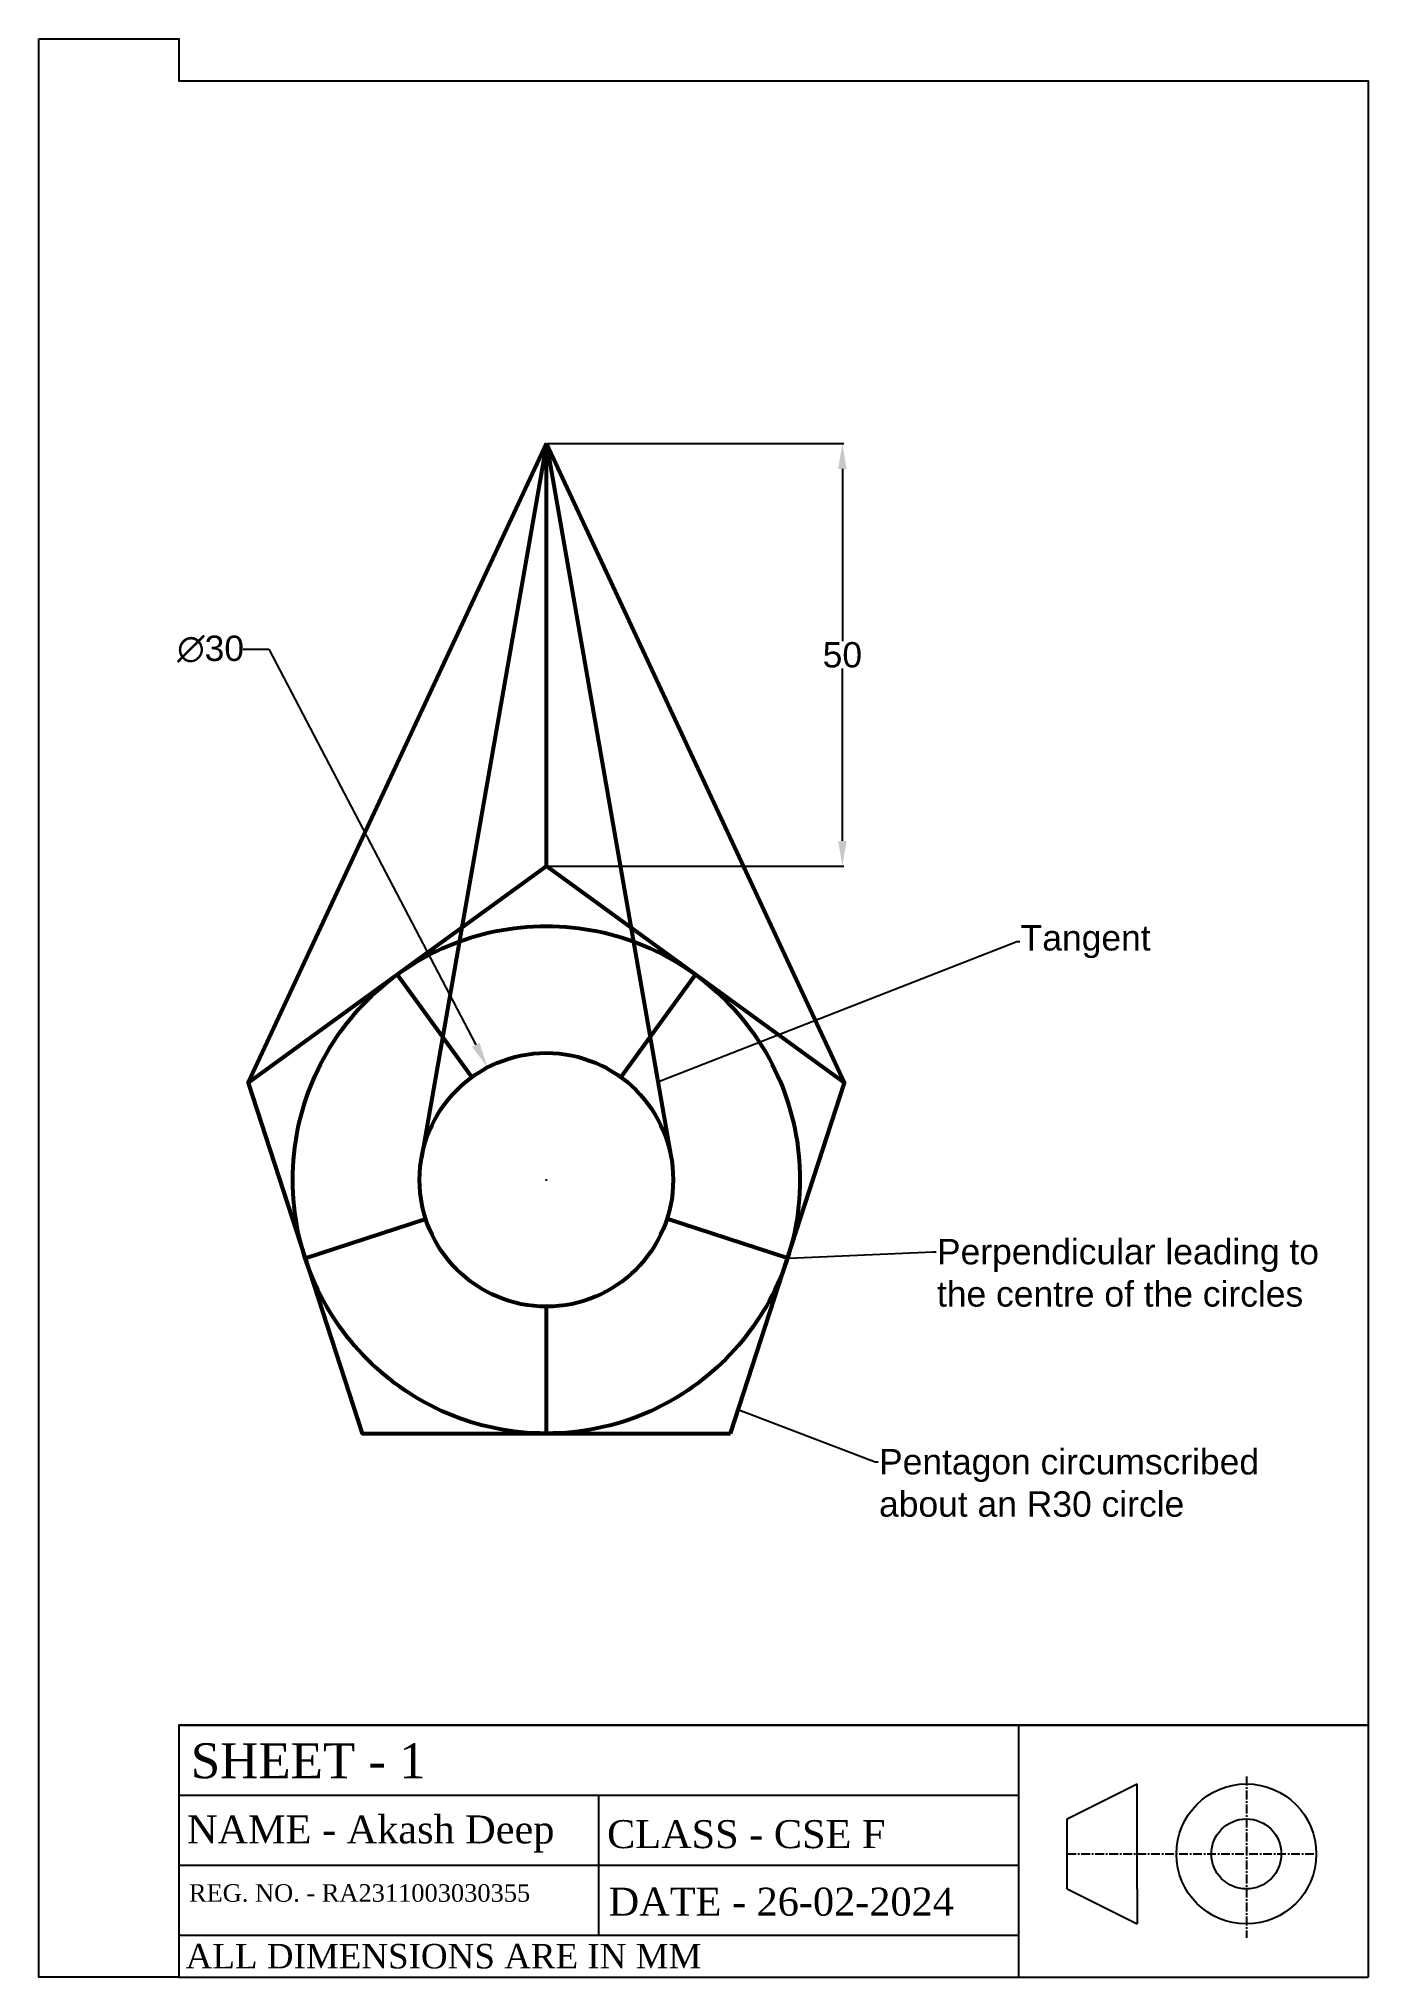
# Paper-space layout 'Layout3-SRM IST VG A4' of a CAD drawing. Header units: inches, sheet in millimetres. Extents: x 10 to 200, y 10 to 287.
# The model-space entities are those that its viewports show. They can reach past a viewport. Long polylines and large blocks are cut down to what shows.
import ezdxf
from ezdxf import colors
from ezdxf.entities.mleader import LeaderData, LeaderLine
from ezdxf.math import Vec2, Vec3

# ---------------------------------------------------------------- set-up
doc = ezdxf.new("R2010")
doc.units = ezdxf.units.IN
doc.header["$MEASUREMENT"] = 0
doc.linetypes.add('CENTER', pattern=[2, 1.25, -0.25, 0.25, -0.25])
doc.layers.add('Viewport', color=7, linetype='Continuous')
doc.styles.get("Standard").update_dxf_attribs({"font": 'arial.ttf'})
doc.dimstyles.get("Standard").update_dxf_attribs({"dimtxt": 3, "dimasz": 3, "dimexe": 0.18, "dimexo": 0.0625, "dimgap": 0.09, "dimtad": 0, "dimtih": 1, "dimtoh": 1, "dimdec": 0, "dimzin": 0, "dimdsep": 46, "dimtxsty": 'Standard', "dimcen": 0.09, "dimadec": 0, "dimazin": 0, "dimtfac": 1, "dimtdec": 0, "dimtofl": 0, "dimtmove": 0, "dimatfit": 3, "dimfxl": 1, "dimtolj": 1, "dimtzin": 0, "dimarcsym": 0})

# ---------------------------------------------------------------- blocks, each defined once
blk = doc.blocks.new('*D0')
at = {"color": 0, "lineweight": -2, "transparency": 16777216}
for p, q in [((165.78, 244.88), (200.92, 244.88)), ((200.74, 241.88), (200.74, 221.51)), ((200.74, 197.88), (200.74, 218.26)), ((165.78, 194.88), (200.92, 194.88))]:
    blk.add_line(p, q, dxfattribs=at)
at = {"color": 0, "transparency": 16777216}
for points in [[(200.24, 241.88), (201.24, 241.88), (200.74, 244.88)], [(200.24, 197.88), (201.24, 197.88), (200.74, 194.88)]]:
    blk.add_solid(points, dxfattribs=at)
at = {"layer": 'Defpoints', "color": 0, "transparency": 16777216}
for p in [(165.72, 244.88), (165.72, 194.88), (200.74, 194.88)]:
    blk.add_point(p, dxfattribs=at)
at = {"color": 0, "lineweight": 53, "transparency": 16777216, "insert": (200.74, 219.88), "char_height": 3, "attachment_point": 5}
blk.add_mtext('\\A1;50', dxfattribs=at)
blk = doc.blocks.new('*D1')
at = {"color": 0, "lineweight": -2, "transparency": 16777216}
for p, q in [((129.87, 220.57), (132.87, 220.57)), ((132.87, 220.57), (157.37, 173.75)), ((165.63, 157.8), (165.81, 157.8)), ((165.72, 157.71), (165.72, 157.89))]:
    blk.add_line(p, q, dxfattribs=at)
at = {"color": 0, "transparency": 16777216}
blk.add_solid([(157.82, 173.98), (156.93, 173.52), (158.77, 171.09)], dxfattribs=at)
at = {"layer": 'Defpoints', "color": 0, "transparency": 16777216}
for p in [(158.77, 171.09), (172.68, 144.51)]:
    blk.add_point(p, dxfattribs=at)
at = {"color": 0, "lineweight": 53, "transparency": 16777216, "insert": (126, 220.57), "char_height": 3, "attachment_point": 5}
blk.add_mtext('\\A1;∅30', dxfattribs=at)

msp = doc.modelspace()

# ---------------------------------------------------------------- linework, layer by layer
at = {"lineweight": 53}
for p, q in [((165.72, 244.88), (130.45, 169.26)), ((165.72, 244.88), (150.94, 160.39)), ((165.72, 194.88), (165.72, 244.88)), ((165.72, 244.88), (200.99, 169.26)), ((165.72, 244.88), (180.5, 160.39)), ((148.09, 182.07), (156.9, 169.94)), ((183.35, 182.07), (174.54, 169.94)), ((165.72, 157.8), (165.72, 157.8)), ((137.19, 148.53), (151.45, 153.17)), ((194.25, 148.53), (179.99, 153.17)), ((165.72, 127.8), (165.72, 142.8))]:
    msp.add_line(p, q, dxfattribs=at)
msp.add_lwpolyline([(187.52, 127.8), (200.99, 169.26), (165.72, 194.88), (130.45, 169.26), (143.92, 127.8)], close=True, dxfattribs=at)
for radius in [30, 15]:
    msp.add_circle((165.72, 157.8), radius, dxfattribs=at)

# ---------------------------------------------------------------- dimensions: what is measured, and where the dimension line sits
dim = msp.add_linear_dim(base=(200.74, 194.88), p1=(165.72, 244.88), p2=(165.72, 194.88), angle=90, dimstyle='Standard', dxfattribs=at)
dim.commit()
dim.dimension.update_dxf_attribs({"geometry": '*D0', "text_midpoint": (200.74, 219.88)})
dim = msp.add_diameter_dim_2p(p1=(172.68, 144.51), p2=(158.77, 171.09), dimstyle='Standard', dxfattribs=at)
dim.commit()
dim.dimension.update_dxf_attribs({"geometry": '*D1', "text_midpoint": (126, 220.57), "dimtype": 163})

# ---------------------------------------------------------------- leaders
ml = msp.add_multileader_mtext('Standard')
ml.set_content('Tangent', color=256)
ml.set_leader_properties()
ml.build(insert=Vec2(0, 0))
ml.multileader.update_dxf_attribs({"dogleg_length": 0.36, "arrow_head_size": 0.18})
ctx = ml.context
ctx.base_point, ctx.char_height, ctx.arrow_head_size, ctx.landing_gap_size, ctx.plane_origin = Vec3(221.74, 185.98), 3, 0.18, 0.09, Vec3(178.92, 169.41)
notes = []
notes.append((ctx, [(0, (1, 1, 0), (221.38, 185.98), (1, 0), 0.36, [(0, [(178.92, 169.41)], 0, [])])]))
ctx.mtext.insert, ctx.mtext.flow_direction = Vec3(221.83, 187.92), 5
ml = msp.add_multileader_mtext('Standard')
ml.set_content('Perpendicular leading to ^Jthe centre of the circles', color=256)
ml.set_leader_properties()
ml.build(insert=Vec2(0, 0))
ml.multileader.update_dxf_attribs({"dogleg_length": 0.36, "arrow_head_size": 0.18})
ctx = ml.context
ctx.base_point, ctx.char_height, ctx.arrow_head_size, ctx.landing_gap_size, ctx.plane_origin = Vec3(211.84, 149.28), 3, 0.18, 0.09, Vec3(194.25, 148.53)
notes.append((ctx, [(0, (1, 1, 0), (211.48, 149.28), (1, 0), 0.36, [(0, [(194.25, 148.53)], 0, [])])]))
ctx.mtext.insert, ctx.mtext.flow_direction = Vec3(211.93, 150.8), 5
ml = msp.add_multileader_mtext('Standard')
ml.set_content('Pentagon circumscribed^Jabout an R30 circle', color=256)
ml.set_leader_properties()
ml.build(insert=Vec2(0, 0))
ml.multileader.update_dxf_attribs({"dogleg_length": 0.36, "arrow_head_size": 0.18})
ctx = ml.context
ctx.base_point, ctx.char_height, ctx.arrow_head_size, ctx.landing_gap_size, ctx.plane_origin = Vec3(204.99, 124.42), 3, 0.18, 0.09, Vec3(188.43, 130.63)
notes.append((ctx, [(0, (1, 1, 0), (204.63, 124.42), (1, 0), 0.36, [(0, [(188.43, 130.63)], 0, [])])]))
ctx.mtext.insert, ctx.mtext.flow_direction = Vec3(205.08, 125.95), 5
for ctx, leaders in notes:
    for number, flags, end, landing, length, lines in leaders:
        leader = LeaderData()
        leader.index, (leader.has_last_leader_line, leader.has_dogleg_vector, leader.attachment_direction) = number, flags
        leader.last_leader_point, leader.dogleg_vector, leader.dogleg_length = Vec3(end), Vec3(landing), length
        for number, points, colour, breaks in lines:
            line = LeaderLine()
            line.index, line.vertices, line.color, line.breaks = number, Vec3.list(points), colors.encode_raw_color(colour), breaks
            leader.lines.append(line)
        ctx.leaders.append(leader)

psp = doc.layouts.new('Layout3-SRM IST VG A4')

# ---------------------------------------------------------------- linework, layer by layer
for p, q in [((30, 46), (200, 46)), ((150, 46), (150, 10)), ((200, 46), (200, 10)), ((156.99, 32.62), (166.99, 37.62)), ((166.99, 32.62), (166.99, 37.62)), ((30, 36), (150, 36)), ((90, 36), (90, 16)), ((156.99, 22.62), (156.99, 32.62)), ((166.99, 22.62), (166.99, 32.62)), ((30, 26), (150, 26)), ((156.99, 22.62), (166.99, 17.62)), ((166.99, 22.62), (166.99, 17.62)), ((30, 16), (150, 16)), ((30, 10), (200, 10))]:
    psp.add_line(p, q)
at = {"linetype": 'CENTER'}
for p, q in [((182.58, 38.66), (182.58, 15.61)), ((156.99, 27.62), (192.46, 27.62))]:
    psp.add_line(p, q, dxfattribs=at)
for radius in [10, 5]:
    psp.add_circle((182.58, 27.62), radius)
at = {"layer": 'Viewport'}
psp.add_lwpolyline([(10, 287), (30, 287), (30, 281), (200, 281), (200, 46), (30, 46), (30, 10), (10, 10)], close=True, dxfattribs=at)

# ---------------------------------------------------------------- texts
at = {"attachment_point": 1}
for s, insert, char_height, width in [('{\\fTimes New Roman|b0|i0|c0|p18;SHEET - 1}', (31.73, 43.44), 5, 120), ('{\\fTimes New Roman|b0|i0|c0|p18;NAME - Akash Deep}', (31.18, 33.12), 4, 61.9229), ('{\\fTimes New Roman|b0|i0|c0|p18;CLASS - CSE F}', (91.22, 32.45), 4, 56.286), ('{\\fTimes New Roman|b0|i0|c0|p18;REG. NO. - RA2311003030355}', (31.46, 23.29), 2.5, 56.286), ('{\\fTimes New Roman|b0|i0|c0|p18;DATE - 26-02-2024}', (91.45, 22.8), 4, 56.286), ('{\\fTimes New Roman|b0|i0|c0|p18;ALL DIMENSIONS ARE IN MM}', (30.99, 14.76), 3.5, 120)]:
    psp.add_mtext(s, dxfattribs=dict(at, insert=insert, char_height=char_height, width=width))

# ---------------------------------------------------------------- viewports
at = {"layer": 'Viewport'}
vp = psp.add_viewport(center=(105, 148.5), size=(190, 277), view_center_point=(184.31, 178.12), view_height=229.293, dxfattribs=at)
vp.dxf.flags = 0x10000  # cut along an outline
vp.dxf.clipping_boundary_handle = psp.add_lwpolyline([(10, 287), (30, 287), (30, 281), (200, 281), (200, 46), (30, 46), (30, 10), (10, 10)], format="xyb", close=True, dxfattribs={"invisible": 1}).dxf.handle

doc.saveas('drawing.dxf')
